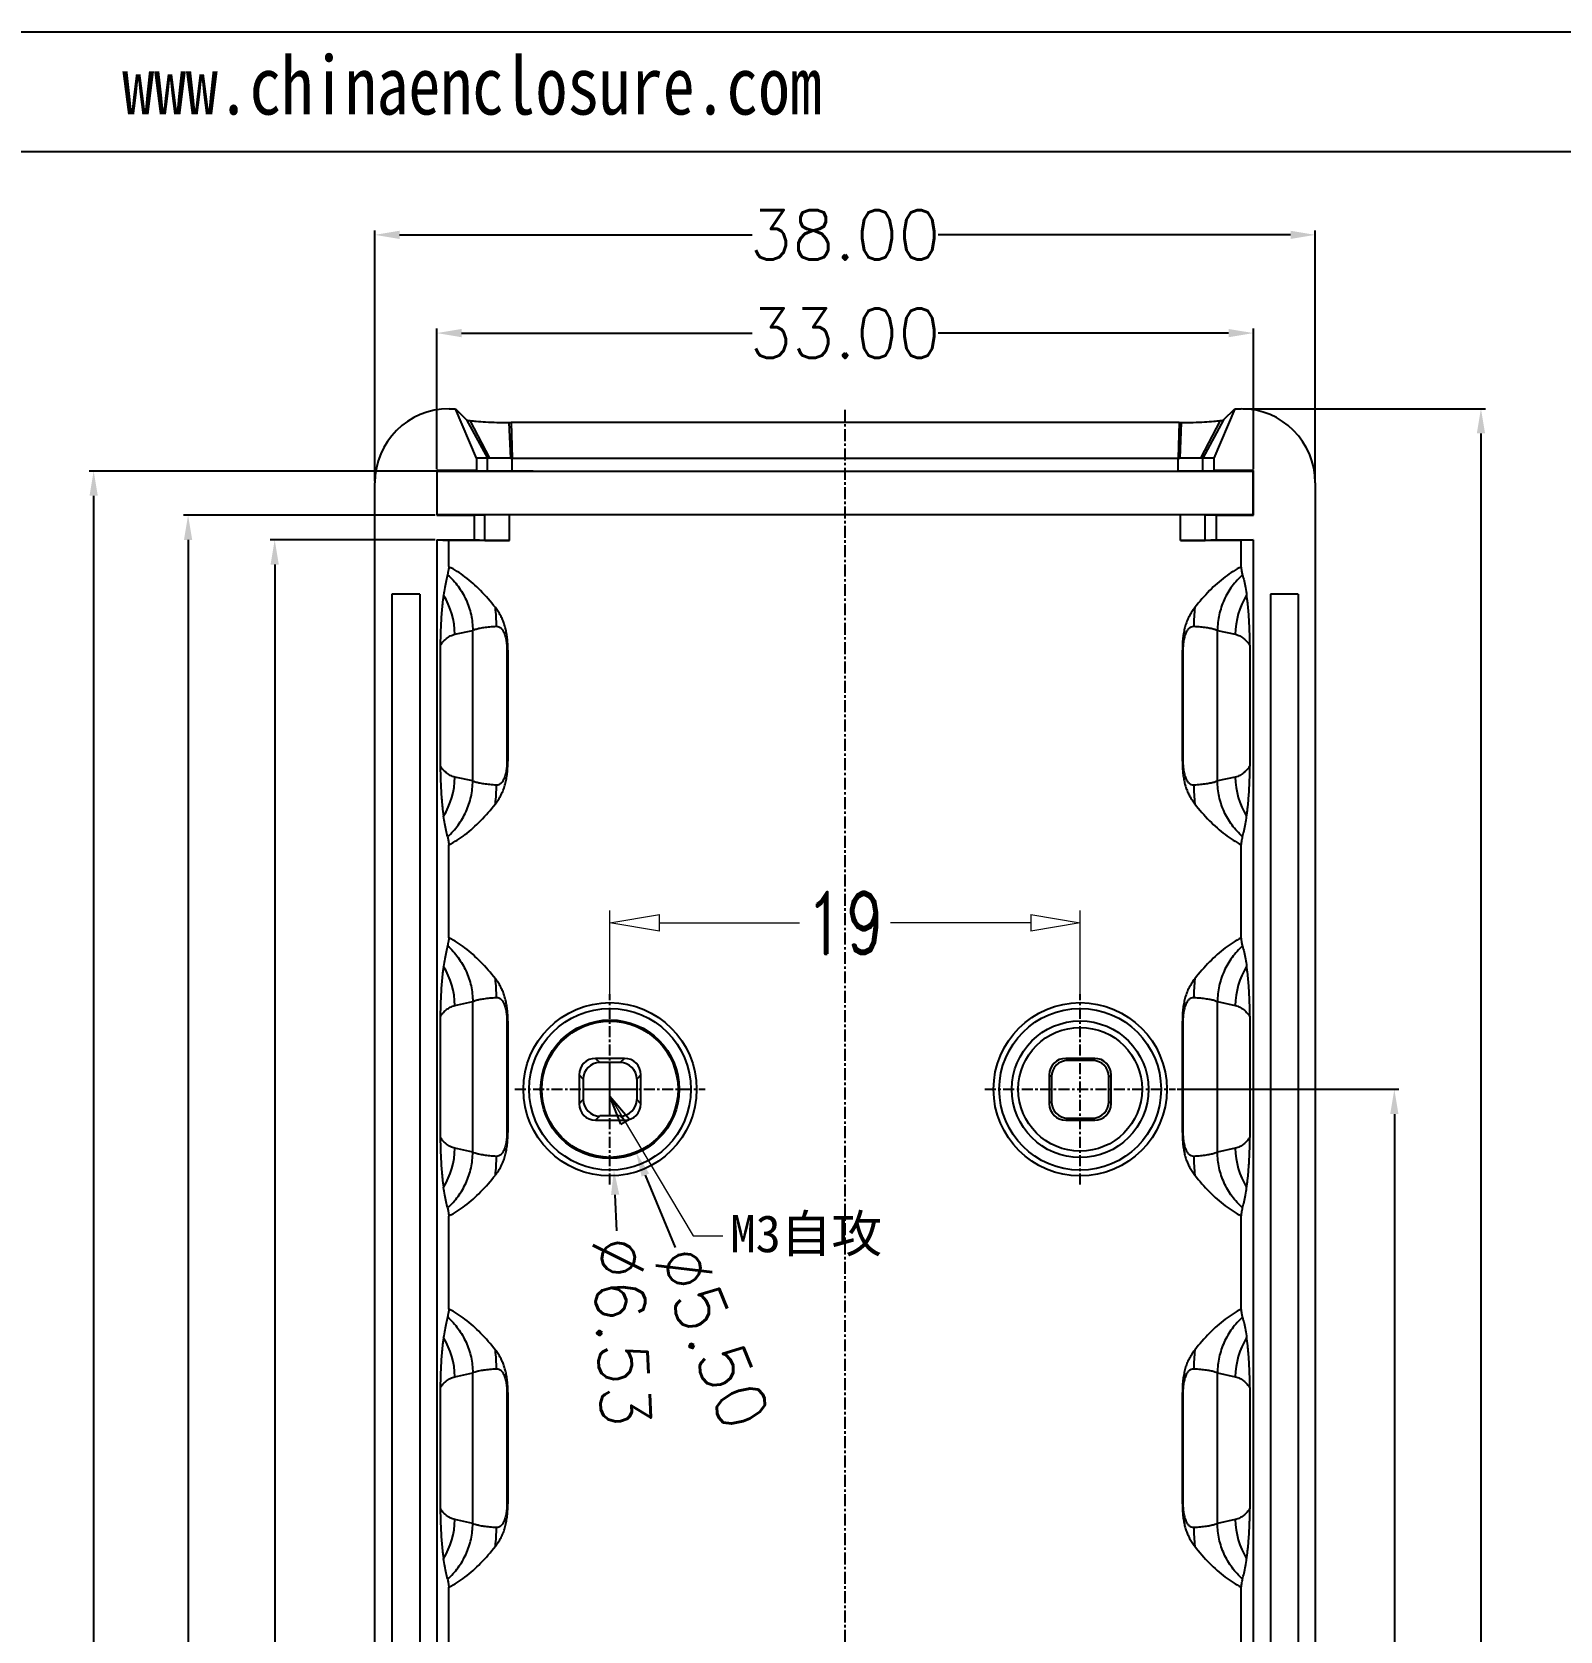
# Model space of a CAD drawing. Header units: inches. Extents: x 3700 to 4563, y 1353 to 2328.
# Drawn here: x 3882.4 to 3944.1, y 1491.4 to 1556 of the extents above; entities that cross this region are included whole.
import ezdxf

# ---------------------------------------------------------------- set-up
doc = ezdxf.new("R2010")
doc.units = ezdxf.units.IN
doc.header["$LTSCALE"] = 0.5
doc.linetypes.add('CENTER', pattern=[10.16, 6.35, -1.27, 1.27, -1.27])
doc.layers.add('06___PRT_ALL_SURFS', color=7, linetype='Continuous')
doc.layers.add('文字', color=81, linetype='Continuous')
doc.layers.add('dim', color=82, linetype='Continuous', lineweight=9)
doc.styles.add('ROMAND', font='romand.shx', dxfattribs={"width": 0.75, "bigfont": 'gbcbig.shx'})
doc.styles.get("Standard").update_dxf_attribs({"font": 'txt', "bigfont": 'gbcbig.shx'})
doc.styles.add('宋体', font='', dxfattribs={"width": 0.8, "height": 3.5})
doc.styles.add('楷体', font='')
doc.styles.get('宋体').set_extended_font_data('SimSun')
doc.styles.get('楷体').set_extended_font_data('KaiTi_GB2312')
doc.dimstyles.new('2.5', dxfattribs={"dimtxt": 2, "dimasz": 1, "dimexe": 0.18, "dimexo": 0.0625, "dimgap": 0.09, "dimtad": 0, "dimzin": 0, "dimdsep": 46, "dimtxsty": 'Standard', "dimcen": 1, "dimclrd": 3, "dimclre": 3, "dimadec": 0, "dimazin": 2, "dimtfac": 1, "dimtofl": 0, "dimtmove": 0, "dimatfit": 3, "dimfxl": 1, "dimtolj": 1, "dimtzin": 0, "dimarcsym": 0})
doc.dimstyles.new('YanXiu', dxfattribs={"dimtxt": 2.5, "dimasz": 2.2, "dimexe": 1, "dimexo": 0, "dimgap": 0.66, "dimtad": 0, "dimzin": 9, "dimdsep": 46, "dimtxsty": 'ROMAND', "dimblk": 'CLOSEDBLANK', "dimcen": 0, "dimclrd": 3, "dimclre": 3, "dimclrt": 7, "dimazin": 2, "dimtfac": 1, "dimtofl": 0, "dimtmove": 0, "dimatfit": 3, "dimldrblk": 'CLOSEDBLANK', "dimfxl": 1, "dimlwd": 5, "dimlwe": 5, "dimarcsym": 0})

# ---------------------------------------------------------------- blocks, each defined once
blk = doc.blocks.new('*D122')
at = {"color": 3, "lineweight": -2}
for p, q in [((3898.669, 1536.44), (3888.503, 1536.44)), ((3888.683, 1535.44), (3888.683, 1488.163)), ((3888.683, 1432.04), (3888.683, 1479.316)), ((3898.669, 1431.04), (3888.503, 1431.04))]:
    blk.add_line(p, q, dxfattribs=at)
at = {"color": 3}
for points in [[(3888.516, 1535.44), (3888.85, 1535.44), (3888.683, 1536.44)], [(3888.516, 1432.04), (3888.85, 1432.04), (3888.683, 1431.04)]]:
    blk.add_solid(points, dxfattribs=at)
at = {"layer": 'Defpoints', "color": 0}
for p in [(3898.731, 1536.44), (3888.683, 1431.04), (3898.731, 1431.04)]:
    blk.add_point(p, dxfattribs=at)
at = {"color": 0, "insert": (3888.683, 1483.74), "char_height": 2, "attachment_point": 5, "rotation": 90}
blk.add_mtext('\\A1;105.40', dxfattribs=at)
blk = doc.blocks.new('*D119')
at = {"color": 3, "lineweight": -2}
for p, q in [((3898.672, 1535.44), (3892.003, 1535.44)), ((3892.183, 1534.44), (3892.183, 1488.163)), ((3892.183, 1433.04), (3892.183, 1479.316)), ((3898.672, 1432.04), (3892.003, 1432.04))]:
    blk.add_line(p, q, dxfattribs=at)
at = {"color": 3}
for points in [[(3892.016, 1534.44), (3892.35, 1534.44), (3892.183, 1535.44)], [(3892.016, 1433.04), (3892.35, 1433.04), (3892.183, 1432.04)]]:
    blk.add_solid(points, dxfattribs=at)
at = {"layer": 'Defpoints', "color": 0}
for p in [(3898.735, 1535.44), (3892.183, 1432.04), (3898.735, 1432.04)]:
    blk.add_point(p, dxfattribs=at)
at = {"color": 0, "insert": (3892.183, 1483.74), "char_height": 2, "attachment_point": 5, "rotation": 90}
blk.add_mtext('\\A1;103.40', dxfattribs=at)
blk = doc.blocks.new('*D123')
at = {"color": 3, "lineweight": -2}
for p, q in [((3896.231, 1537.806), (3896.231, 1547.944)), ((3897.231, 1547.764), (3911.475, 1547.764)), ((3933.231, 1547.764), (3918.988, 1547.764)), ((3934.231, 1537.806), (3934.231, 1547.944))]:
    blk.add_line(p, q, dxfattribs=at)
at = {"color": 3}
for points in [[(3897.231, 1547.931), (3897.231, 1547.598), (3896.231, 1547.764)], [(3933.231, 1547.931), (3933.231, 1547.598), (3934.231, 1547.764)]]:
    blk.add_solid(points, dxfattribs=at)
at = {"layer": 'Defpoints', "color": 0}
for p in [(3934.231, 1547.764), (3896.231, 1537.744), (3934.231, 1537.744)]:
    blk.add_point(p, dxfattribs=at)
at = {"color": 0, "insert": (3915.231, 1547.764), "char_height": 2, "attachment_point": 5}
blk.add_mtext('\\A1;38.00', dxfattribs=at)
blk = doc.blocks.new('_ClosedBlank')
at = {"color": 0, "linetype": 'ByBlock', "lineweight": -2}
for p, q in [((-1, 0.167), (0, 0)), ((-1, 0.167), (-1, -0.167)), ((0, 0), (-1, -0.167))]:
    blk.add_line(p, q, dxfattribs=at)
blk = doc.blocks.new('*D124')
at = {"layer": 'Defpoints', "color": 0}
for p in [(3924.731, 1519.963), (3905.731, 1517.09), (3924.731, 1517.09)]:
    blk.add_point(p, dxfattribs=at)
at = {"layer": 'dim', "color": 3, "lineweight": 5}
for p, q in [((3905.731, 1517.09), (3905.731, 1520.463)), ((3924.731, 1517.09), (3924.731, 1520.463)), ((3907.731, 1519.963), (3913.392, 1519.963)), ((3922.731, 1519.963), (3917.07, 1519.963))]:
    blk.add_line(p, q, dxfattribs=at)
at = {"layer": 'dim', "color": 3, "lineweight": 5, "xscale": 2, "yscale": 2, "zscale": 2, "rotation": 180}
blk.add_blockref('_ClosedBlank', (3905.731, 1519.963), dxfattribs=at)
at = {"layer": 'dim', "color": 3, "lineweight": 5, "xscale": 2, "yscale": 2, "zscale": 2}
blk.add_blockref('_ClosedBlank', (3924.731, 1519.963), dxfattribs=at)
at = {"layer": 'dim', "color": 7, "insert": (3915.231, 1519.963), "char_height": 2.5, "attachment_point": 5, "style": 'ROMAND'}
blk.add_mtext('19', dxfattribs=at)
blk = doc.blocks.new('*D125')
at = {"color": 3, "lineweight": -2}
for p, q in [((3931.298, 1540.74), (3941.106, 1540.74)), ((3940.926, 1539.74), (3940.926, 1487.83)), ((3940.926, 1427.74), (3940.926, 1479.65)), ((3931.298, 1426.74), (3941.106, 1426.74))]:
    blk.add_line(p, q, dxfattribs=at)
at = {"color": 3}
for points in [[(3940.759, 1539.74), (3941.092, 1539.74), (3940.926, 1540.74)], [(3940.759, 1427.74), (3941.092, 1427.74), (3940.926, 1426.74)]]:
    blk.add_solid(points, dxfattribs=at)
at = {"layer": 'Defpoints', "color": 0}
for p in [(3931.235, 1540.74), (3931.235, 1426.74), (3940.926, 1426.74)]:
    blk.add_point(p, dxfattribs=at)
at = {"color": 0, "insert": (3940.926, 1483.74), "char_height": 2, "attachment_point": 5, "rotation": 90}
blk.add_mtext('\\A1;114.00', dxfattribs=at)
blk = doc.blocks.new('*D126')
at = {"color": 3, "lineweight": -2}
for p, q in [((3928.644, 1513.24), (3937.606, 1513.24)), ((3937.426, 1512.24), (3937.426, 1487.496)), ((3937.426, 1455.24), (3937.426, 1479.983)), ((3928.644, 1454.24), (3937.606, 1454.24))]:
    blk.add_line(p, q, dxfattribs=at)
at = {"color": 3}
for points in [[(3937.259, 1512.24), (3937.592, 1512.24), (3937.426, 1513.24)], [(3937.259, 1455.24), (3937.592, 1455.24), (3937.426, 1454.24)]]:
    blk.add_solid(points, dxfattribs=at)
at = {"layer": 'Defpoints', "color": 0}
for p in [(3928.581, 1513.24), (3937.426, 1513.24), (3928.581, 1454.24)]:
    blk.add_point(p, dxfattribs=at)
at = {"color": 0, "insert": (3937.426, 1483.74), "char_height": 2, "attachment_point": 5, "rotation": 90}
blk.add_mtext('\\A1;59.00', dxfattribs=at)
blk = doc.blocks.new('*D127')
at = {"color": 3, "lineweight": -2}
for p, q in [((3902.629, 1538.221), (3884.687, 1538.221)), ((3884.867, 1537.221), (3884.867, 1488.328)), ((3884.867, 1430.256), (3884.867, 1479.148)), ((3901.211, 1429.256), (3884.687, 1429.256))]:
    blk.add_line(p, q, dxfattribs=at)
at = {"color": 3}
for points in [[(3884.7, 1537.221), (3885.034, 1537.221), (3884.867, 1538.221)], [(3884.7, 1430.256), (3885.034, 1430.256), (3884.867, 1429.256)]]:
    blk.add_solid(points, dxfattribs=at)
at = {"layer": 'Defpoints', "color": 0}
for p in [(3902.692, 1538.221), (3884.867, 1429.256), (3901.274, 1429.256)]:
    blk.add_point(p, dxfattribs=at)
at = {"color": 0, "insert": (3884.867, 1483.738), "char_height": 2, "attachment_point": 5, "rotation": 90}
blk.add_mtext('\\A1;108.97', dxfattribs=at)
blk = doc.blocks.new('*D128')
at = {"color": 3, "lineweight": -2}
for p, q in [((3905.731, 1512.24), (3905.731, 1514.24)), ((3904.731, 1513.24), (3906.731, 1513.24)), ((3908.373, 1506.841), (3907.162, 1509.773))]:
    blk.add_line(p, q, dxfattribs=at)
at = {"color": 3}
blk.add_solid([(3907.317, 1509.837), (3907.008, 1509.71), (3906.781, 1510.698)], dxfattribs=at)
at = {"layer": 'Defpoints', "color": 0}
for p in [(3904.682, 1515.781), (3906.781, 1510.698)]:
    blk.add_point(p, dxfattribs=at)
at = {"color": 0, "insert": (3909.871, 1503.215), "char_height": 2, "attachment_point": 5, "rotation": 292.43608}
blk.add_mtext('\\A1;∅5.50', dxfattribs=at)
blk = doc.blocks.new('*D129')
at = {"color": 3, "lineweight": -2}
for p, q in [((3905.731, 1512.24), (3905.731, 1514.24)), ((3904.731, 1513.24), (3906.731, 1513.24)), ((3906.011, 1507.521), (3905.94, 1508.978))]:
    blk.add_line(p, q, dxfattribs=at)
at = {"color": 3}
blk.add_solid([(3906.106, 1508.986), (3905.774, 1508.97), (3905.891, 1509.977)], dxfattribs=at)
at = {"layer": 'Defpoints', "color": 0}
for p in [(3905.572, 1516.502), (3905.891, 1509.977)]:
    blk.add_point(p, dxfattribs=at)
at = {"color": 0, "insert": (3906.211, 1503.436), "char_height": 2, "attachment_point": 5, "rotation": 272.80357}
blk.add_mtext('\\A1;∅6.53', dxfattribs=at)
blk = doc.blocks.new('*D130')
at = {"color": 3, "lineweight": -2}
for p, q in [((3898.731, 1538.302), (3898.731, 1543.975)), ((3899.731, 1543.795), (3911.475, 1543.795)), ((3930.731, 1543.795), (3918.988, 1543.795)), ((3931.731, 1538.302), (3931.731, 1543.975))]:
    blk.add_line(p, q, dxfattribs=at)
at = {"color": 3}
for points in [[(3899.731, 1543.961), (3899.731, 1543.628), (3898.731, 1543.795)], [(3930.731, 1543.961), (3930.731, 1543.628), (3931.731, 1543.795)]]:
    blk.add_solid(points, dxfattribs=at)
at = {"layer": 'Defpoints', "color": 0}
for p in [(3898.731, 1543.795), (3898.731, 1538.24), (3931.731, 1538.24)]:
    blk.add_point(p, dxfattribs=at)
at = {"color": 0, "insert": (3915.231, 1543.795), "char_height": 2, "attachment_point": 5}
blk.add_mtext('\\A1;33.00', dxfattribs=at)

msp = doc.modelspace()

# ---------------------------------------------------------------- linework, layer by layer
for p, q in [((3760.797, 1555.962), (4047.601, 1555.962)), ((3768.219, 1551.133), (4042.772, 1551.133)), ((3896.231, 1429.735), (3896.231, 1537.744))]:
    msp.add_line(p, q)
at = {"color": 7, "linetype": 'Continuous'}
for p, q in [((3899.227, 1540.74), (3899.486, 1540.74)), ((3900.337, 1538.74), (3899.486, 1540.74)), ((3899.486, 1540.74), (3899.936, 1540.289)), ((3930.977, 1540.74), (3930.126, 1538.74)), ((3930.526, 1540.289), (3930.977, 1540.74)), ((3930.977, 1540.74), (3931.235, 1540.74)), ((3899.936, 1540.289), (3900.775, 1538.74)), ((3900.07, 1540.258), (3900.864, 1538.74)), ((3901.647, 1540.18), (3901.711, 1538.74)), ((3901.734, 1540.18), (3901.773, 1538.74)), ((3928.729, 1540.18), (3901.734, 1540.18)), ((3928.729, 1540.18), (3928.689, 1538.74)), ((3928.816, 1540.18), (3928.752, 1538.74)), ((3930.393, 1540.258), (3929.598, 1538.74)), ((3930.526, 1540.289), (3929.688, 1538.74)), ((3900.337, 1538.74), (3900.337, 1538.24)), ((3900.775, 1538.74), (3900.337, 1538.74)), ((3900.775, 1538.225), (3900.775, 1538.74)), ((3901.711, 1538.74), (3928.752, 1538.74)), ((3901.773, 1538.223), (3901.773, 1538.74)), ((3928.689, 1538.223), (3928.689, 1538.74)), ((3929.688, 1538.225), (3929.688, 1538.74)), ((3930.126, 1538.74), (3929.688, 1538.74)), ((3930.126, 1538.74), (3930.126, 1538.24)), ((3898.731, 1538.24), (3898.731, 1536.44)), ((3898.731, 1538.24), (3898.75, 1538.221)), ((3900.337, 1538.24), (3898.731, 1538.24)), ((3898.75, 1536.458), (3898.75, 1538.221)), ((3898.75, 1538.221), (3931.713, 1538.221)), ((3900.337, 1538.24), (3900.775, 1538.225)), ((3929.688, 1538.225), (3930.126, 1538.24)), ((3931.731, 1538.24), (3930.126, 1538.24)), ((3931.731, 1538.24), (3931.713, 1538.221)), ((3931.713, 1538.221), (3931.713, 1536.458)), ((3931.731, 1536.44), (3931.731, 1538.24)), ((3934.231, 1537.744), (3934.231, 1429.735)), ((3898.731, 1536.44), (3898.75, 1536.458)), ((3931.713, 1536.458), (3898.75, 1536.458)), ((3900.237, 1536.44), (3900.675, 1536.454)), ((3900.675, 1535.418), (3900.675, 1536.454)), ((3901.673, 1535.415), (3901.673, 1536.456)), ((3928.789, 1535.415), (3928.789, 1536.456)), ((3929.788, 1535.418), (3929.788, 1536.454)), ((3929.788, 1536.454), (3930.226, 1536.44)), ((3931.731, 1536.44), (3931.713, 1536.458)), ((3898.731, 1536.44), (3900.237, 1536.44)), ((3900.237, 1536.44), (3900.237, 1535.44)), ((3930.226, 1536.44), (3930.226, 1535.44)), ((3930.226, 1536.44), (3931.731, 1536.44)), ((3898.735, 1535.44), (3898.735, 1432.04)), ((3898.735, 1535.44), (3900.237, 1535.44)), ((3898.735, 1535.44), (3899.222, 1535.415)), ((3899.222, 1534.361), (3899.222, 1535.415)), ((3901.673, 1535.415), (3899.222, 1535.415)), ((3900.675, 1535.418), (3900.237, 1535.44)), ((3931.24, 1535.415), (3928.789, 1535.415)), ((3930.226, 1535.44), (3929.788, 1535.418)), ((3930.226, 1535.44), (3931.728, 1535.44)), ((3931.728, 1535.44), (3931.24, 1535.415)), ((3931.24, 1534.361), (3931.24, 1535.415)), ((3931.728, 1535.44), (3931.728, 1432.04)), ((3896.921, 1533.25), (3896.921, 1434.229)), ((3898.042, 1533.25), (3896.921, 1533.25)), ((3898.042, 1533.25), (3898.042, 1434.229)), ((3932.421, 1533.25), (3932.421, 1434.229)), ((3933.542, 1533.25), (3932.421, 1533.25)), ((3933.542, 1533.25), (3933.542, 1434.229)), ((3899.464, 1531.623), (3900.188, 1531.782)), ((3900.188, 1525.698), (3900.188, 1531.782)), ((3930.275, 1525.698), (3930.275, 1531.782)), ((3930.275, 1531.782), (3930.998, 1531.623)), ((3898.873, 1531.171), (3898.873, 1526.308)), ((3901.569, 1530.987), (3901.569, 1526.492)), ((3901.604, 1530.987), (3901.569, 1530.987)), ((3901.604, 1530.987), (3901.604, 1526.492)), ((3928.859, 1526.492), (3928.859, 1530.987)), ((3928.859, 1530.987), (3928.894, 1530.987)), ((3928.894, 1526.492), (3928.894, 1530.987)), ((3931.589, 1531.171), (3931.589, 1526.308)), ((3901.604, 1526.492), (3901.569, 1526.492)), ((3928.859, 1526.492), (3928.894, 1526.492)), ((3900.188, 1525.698), (3899.464, 1525.856)), ((3930.998, 1525.856), (3930.275, 1525.698)), ((3899.222, 1519.361), (3899.222, 1523.118)), ((3931.24, 1519.361), (3931.24, 1523.118)), ((3898.873, 1516.171), (3898.873, 1511.308)), ((3901.604, 1515.987), (3901.569, 1515.987)), ((3901.604, 1515.987), (3901.604, 1511.492)), ((3928.859, 1511.492), (3928.859, 1515.987)), ((3928.859, 1515.987), (3928.894, 1515.987)), ((3931.589, 1516.171), (3931.589, 1511.308)), ((3905.146, 1514.49), (3905.317, 1514.318)), ((3906.317, 1514.49), (3905.146, 1514.49)), ((3906.317, 1514.49), (3906.146, 1514.318)), ((3924.146, 1514.49), (3924.233, 1514.402)), ((3925.317, 1514.49), (3924.146, 1514.49)), ((3925.317, 1514.49), (3925.23, 1514.402)), ((3906.146, 1514.318), (3905.317, 1514.318)), ((3925.23, 1514.402), (3924.233, 1514.402)), ((3904.481, 1513.825), (3904.481, 1512.654)), ((3904.481, 1513.825), (3904.652, 1513.654)), ((3904.652, 1513.654), (3904.652, 1512.825)), ((3906.981, 1513.825), (3906.81, 1513.654)), ((3906.81, 1513.654), (3906.81, 1512.825)), ((3906.981, 1512.654), (3906.981, 1513.825)), ((3923.481, 1513.825), (3923.481, 1512.654)), ((3923.481, 1513.825), (3923.569, 1513.738)), ((3923.569, 1513.738), (3923.569, 1512.741)), ((3925.981, 1513.825), (3925.894, 1513.738)), ((3925.894, 1512.741), (3925.894, 1513.738)), ((3925.981, 1512.654), (3925.981, 1513.825)), ((3904.481, 1512.654), (3904.652, 1512.825)), ((3906.981, 1512.654), (3906.81, 1512.825)), ((3923.481, 1512.654), (3923.569, 1512.741)), ((3925.981, 1512.654), (3925.894, 1512.741)), ((3905.146, 1511.99), (3905.317, 1512.161)), ((3905.146, 1511.99), (3906.317, 1511.99)), ((3906.146, 1512.161), (3905.317, 1512.161)), ((3906.317, 1511.99), (3906.146, 1512.161)), ((3924.146, 1511.99), (3924.233, 1512.077)), ((3924.146, 1511.99), (3925.317, 1511.99)), ((3924.233, 1512.077), (3925.23, 1512.077)), ((3925.317, 1511.99), (3925.23, 1512.077)), ((3901.604, 1511.492), (3901.569, 1511.492)), ((3928.859, 1511.492), (3928.894, 1511.492)), ((3899.222, 1504.361), (3899.222, 1508.118)), ((3931.24, 1504.361), (3931.24, 1508.118)), ((3898.873, 1501.171), (3898.873, 1496.308)), ((3901.604, 1500.987), (3901.569, 1500.987)), ((3901.604, 1500.987), (3901.604, 1496.492)), ((3928.859, 1496.492), (3928.859, 1500.987)), ((3928.859, 1500.987), (3928.894, 1500.987)), ((3931.589, 1501.171), (3931.589, 1496.308)), ((3901.604, 1496.492), (3901.569, 1496.492)), ((3928.859, 1496.492), (3928.894, 1496.492)), ((3899.222, 1489.361), (3899.222, 1493.118)), ((3931.24, 1489.361), (3931.24, 1493.118))]:
    msp.add_line(p, q, dxfattribs=at)
at = {"color": 1, "linetype": 'CENTER', "ltscale": 0.152}
msp.add_line((3915.231, 1426.74), (3915.231, 1540.74), dxfattribs=at)
at = {"color": 1, "linetype": 'CENTER', "ltscale": 0.14}
for p, q in [((3905.731, 1509.39), (3905.731, 1517.09)), ((3924.731, 1509.39), (3924.731, 1517.09)), ((3901.881, 1513.24), (3909.581, 1513.24)), ((3920.881, 1513.24), (3928.581, 1513.24))]:
    msp.add_line(p, q, dxfattribs=at)
at = {"color": 7, "linetype": 'Continuous'}
for centre, radius in [((3905.731, 1513.24), 3.5), ((3905.731, 1513.24), 3.267), ((3924.731, 1513.24), 3.5), ((3924.731, 1513.24), 3.267), ((3905.731, 1513.24), 2.801), ((3905.731, 1513.24), 2.75), ((3924.731, 1513.24), 2.762), ((3924.731, 1513.24), 2.5)]:
    msp.add_circle(centre, radius, dxfattribs=at)
for centre, radius, start, end in [((3901.734, 1550.966), 10.786, 269.53709, 269.99795), ((3928.729, 1550.961), 10.781, 270.00194, 270.46302), ((3896.38, 1531.586), 3.084, 0.6813, 31.70438), ((3892.386, 1531.808), 8.761, 0.92142, 5.86678), ((3938.077, 1531.808), 8.761, 174.13273, 179.07803), ((3934.082, 1531.586), 3.084, 148.29562, 179.3187), ((3896.38, 1525.893), 3.084, 328.29561, 359.3187), ((3892.386, 1525.671), 8.761, 354.13243, 359.07803), ((3938.077, 1525.671), 8.761, 180.92148, 185.86683), ((3934.082, 1525.893), 3.084, 180.6813, 211.70439), ((3896.38, 1516.586), 3.084, 0.6813, 31.70438), ((3934.082, 1516.586), 3.084, 148.29562, 179.3187), ((3892.386, 1516.808), 8.761, 0.92142, 5.86678), ((3938.077, 1516.808), 8.761, 174.13273, 179.07803), ((3896.38, 1510.893), 3.084, 328.29561, 359.3187), ((3934.082, 1510.893), 3.084, 180.6813, 211.70439), ((3892.386, 1510.671), 8.761, 354.13243, 359.07803), ((3938.077, 1510.671), 8.761, 180.92148, 185.86683), ((3896.38, 1501.586), 3.084, 0.6813, 31.70438), ((3934.082, 1501.586), 3.084, 148.29562, 179.3187), ((3892.386, 1501.808), 8.761, 0.92142, 5.86678), ((3938.077, 1501.808), 8.761, 174.13273, 179.07803), ((3896.38, 1495.893), 3.084, 328.29561, 359.3187), ((3934.082, 1495.893), 3.084, 180.6813, 211.70439), ((3892.386, 1495.671), 8.761, 354.13243, 359.07803), ((3938.077, 1495.671), 8.761, 180.92148, 185.86683)]:
    msp.add_arc(centre, radius, start, end, dxfattribs=at)
for centre, major_axis, ratio, start_param, end_param in [((3899.235, 1537.735), (-2.127, 2.127), 0.997265, -0.784029, 0.784029), ((3931.227, 1537.735), (-2.127, -2.127), 0.997265, 2.357564, 3.925621), ((3901.773, 1538.225), (1, 0), 0.001745, -3.089233, -1.570796), ((3928.689, 1538.225), (1, 0), 0.001745, -1.570796, -0.05236), ((3901.673, 1536.454), (1, 0), 0.001745, 1.570796, 3.089233), ((3928.789, 1536.454), (1, 0), 0.001745, 0.05236, 1.570796), ((3901.673, 1535.418), (1, 0), 0.002618, -3.089233, -1.570796), ((3928.789, 1535.418), (1, 0), 0.002618, -1.570796, -0.05236), ((3905.146, 1513.825), (-0.47, 0.47), 0.999695, -0.785246, 0.785246), ((3906.317, 1513.825), (0.47, 0.47), 0.999695, -0.785246, 0.785246), ((3924.146, 1513.825), (-0.47, 0.47), 0.999695, -0.785246, 0.785246), ((3925.317, 1513.825), (0.47, 0.47), 0.999695, -0.785246, 0.785246), ((3905.317, 1513.654), (-0.47, 0.47), 0.999695, -0.785246, 0.785246), ((3906.146, 1513.654), (0.47, 0.47), 0.999695, -0.785246, 0.785246), ((3924.233, 1513.738), (-0.47, 0.47), 0.999695, -0.785246, 0.785246), ((3925.229, 1513.738), (0.47, 0.47), 0.999695, -0.785246, 0.785246), ((3905.146, 1512.654), (0.47, 0.47), 0.999695, -3.926839, -2.356347), ((3905.317, 1512.825), (-0.47, -0.47), 0.999695, -0.785246, 0.785246), ((3906.146, 1512.825), (0.47, -0.47), 0.999695, -0.785246, 0.785246), ((3906.317, 1512.654), (-0.47, 0.47), 0.999695, -3.926839, -2.356347), ((3924.146, 1512.654), (0.47, 0.47), 0.999695, -3.926839, -2.356347), ((3924.233, 1512.741), (-0.47, -0.47), 0.999695, -0.785246, 0.785246), ((3925.229, 1512.741), (0.47, -0.47), 0.999695, -0.785246, 0.785246), ((3925.317, 1512.654), (-0.47, 0.47), 0.999695, -3.926839, -2.356347)]:
    msp.add_ellipse(centre, major_axis=major_axis, ratio=ratio, start_param=start_param, end_param=end_param, dxfattribs=at)
for points, start_tangent, end_tangent in [([(3899.936, 1540.289), (3899.95, 1540.282), (3899.977, 1540.274), (3900.017, 1540.266), (3900.07, 1540.258)], (0.707107, -0.707107), (0.992047, -0.12587)), ([(3900.07, 1540.258), (3900.326, 1540.233), (3900.704, 1540.208), (3901.163, 1540.189), (3901.647, 1540.18)], (0.992047, -0.125869), (0.999967, -0.008109)), ([(3928.816, 1540.18), (3929.3, 1540.189), (3929.759, 1540.208), (3930.136, 1540.233), (3930.393, 1540.258)], (0.999967, 0.008109), (0.992047, 0.125869)), ([(3930.393, 1540.258), (3930.446, 1540.266), (3930.486, 1540.274), (3930.513, 1540.282), (3930.526, 1540.289)], (0.992047, 0.12587), (0.707107, 0.707106)), ([(3900.864, 1538.74), (3900.802, 1538.739), (3900.775, 1538.74)], (-1, -0.000038), (-1, 0)), ([(3901.711, 1538.74), (3901.446, 1538.739), (3901.204, 1538.74), (3901.007, 1538.739), (3900.864, 1538.74)], (-1, -0.000003), (-1, -0.000038)), ([(3929.598, 1538.74), (3929.456, 1538.739), (3929.258, 1538.74), (3929.017, 1538.739), (3928.752, 1538.74)], (-1, 0.000057), (-1, 0.000006)), ([(3929.688, 1538.74), (3929.66, 1538.739), (3929.598, 1538.74)], (-1, 0), (-1, 0.000057)), ([(3899.168, 1534.033), (3899.111, 1533.786), (3899.056, 1533.513), (3899.004, 1533.207)], (-0.242662, -0.970111), (-0.151689, -0.988428)), ([(3899.222, 1534.361), (3899.203, 1534.228), (3899.185, 1534.116), (3899.168, 1534.033)], (-0.13778, -0.990463), (-0.242648, -0.970114)), ([(3899.168, 1534.033), (3899.593, 1533.565), (3899.914, 1533.017), (3900.115, 1532.414), (3900.188, 1531.782)], (0.74632, -0.665588), (0.011837, -0.99993)), ([(3901.1, 1532.704), (3900.504, 1533.388), (3899.87, 1533.949), (3899.222, 1534.361)], (-0.618217, 0.786008), (-0.886085, 0.463523)), ([(3931.24, 1534.361), (3930.593, 1533.949), (3929.959, 1533.388), (3929.362, 1532.704)], (-0.886089, -0.463514), (-0.618246, -0.785985)), ([(3931.294, 1534.033), (3930.869, 1533.565), (3930.549, 1533.017), (3930.348, 1532.414), (3930.275, 1531.782)], (-0.74632, -0.665588), (-0.011837, -0.99993)), ([(3931.294, 1534.033), (3931.268, 1534.17), (3931.24, 1534.361)], (-0.242491, 0.970154), (-0.137783, 0.990462)), ([(3931.294, 1534.033), (3931.352, 1533.786), (3931.407, 1533.513), (3931.458, 1533.207)], (0.242662, -0.970111), (0.151689, -0.988428)), ([(3899.004, 1533.207), (3898.98, 1533.034), (3898.959, 1532.848), (3898.94, 1532.654), (3898.923, 1532.453), (3898.909, 1532.246), (3898.897, 1532.035), (3898.887, 1531.82), (3898.88, 1531.601), (3898.875, 1531.382), (3898.873, 1531.171)], (-0.151691, -0.988428), (0, -1)), ([(3901.604, 1530.987), (3901.597, 1531.24), (3901.578, 1531.465), (3901.55, 1531.67), (3901.51, 1531.859), (3901.458, 1532.04), (3901.392, 1532.216), (3901.309, 1532.387), (3901.211, 1532.55), (3901.1, 1532.704)], (-0.000545, 1), (-0.618305, 0.785938)), ([(3929.362, 1532.704), (3929.239, 1532.531), (3929.133, 1532.347), (3929.046, 1532.155), (3928.978, 1531.957), (3928.928, 1531.748), (3928.891, 1531.523), (3928.868, 1531.272), (3928.859, 1530.987)], (-0.618308, -0.785936), (-0.000546, -1)), ([(3931.589, 1531.171), (3931.588, 1531.38), (3931.583, 1531.598), (3931.576, 1531.815), (3931.566, 1532.03), (3931.554, 1532.241), (3931.54, 1532.449), (3931.523, 1532.651), (3931.504, 1532.846), (3931.483, 1533.032), (3931.458, 1533.207)], (0, 1), (-0.151692, 0.988428)), ([(3900.188, 1531.782), (3900.286, 1531.826), (3900.438, 1531.866), (3900.637, 1531.901), (3900.876, 1531.929), (3901.145, 1531.949)], (0.833736, 0.552164), (0.998439, 0.055846)), ([(3901.145, 1531.949), (3901.245, 1531.931), (3901.338, 1531.864), (3901.418, 1531.751), (3901.483, 1531.598), (3901.53, 1531.413), (3901.559, 1531.206), (3901.569, 1530.987)], (0.998477, 0.055178), (0.000048, -1)), ([(3928.894, 1530.987), (3928.904, 1531.206), (3928.933, 1531.413), (3928.98, 1531.598), (3929.045, 1531.751), (3929.125, 1531.864), (3929.218, 1531.931), (3929.318, 1531.949)], (0.000047, 1), (0.99848, -0.05512)), ([(3929.318, 1531.949), (3929.587, 1531.929), (3929.826, 1531.901), (3930.025, 1531.866), (3930.177, 1531.826), (3930.275, 1531.782)], (0.998461, -0.05546), (0.834689, -0.550722)), ([(3898.873, 1531.171), (3898.914, 1531.231), (3898.959, 1531.291), (3899.009, 1531.349), (3899.066, 1531.405), (3899.129, 1531.459), (3899.2, 1531.51), (3899.279, 1531.556), (3899.367, 1531.594), (3899.464, 1531.623)], (0.531982, 0.846756), (0.976748, 0.214392)), ([(3930.998, 1531.623), (3931.096, 1531.594), (3931.184, 1531.556), (3931.263, 1531.51), (3931.334, 1531.459), (3931.397, 1531.405), (3931.453, 1531.349), (3931.504, 1531.291), (3931.549, 1531.231), (3931.589, 1531.171)], (0.976749, -0.214388), (0.531978, -0.846758)), ([(3898.873, 1526.308), (3898.875, 1526.099), (3898.88, 1525.882), (3898.887, 1525.664), (3898.897, 1525.449), (3898.909, 1525.238), (3898.923, 1525.03), (3898.94, 1524.829), (3898.959, 1524.633), (3898.98, 1524.447), (3899.004, 1524.272)], (0, -1), (0.151691, -0.988428)), ([(3899.464, 1525.856), (3899.367, 1525.885), (3899.279, 1525.924), (3899.2, 1525.969), (3899.129, 1526.02), (3899.066, 1526.074), (3899.009, 1526.13), (3898.959, 1526.188), (3898.914, 1526.248), (3898.873, 1526.308)], (-0.976748, 0.214392), (-0.531982, 0.846756)), ([(3901.1, 1524.775), (3901.223, 1524.948), (3901.33, 1525.132), (3901.417, 1525.325), (3901.484, 1525.522), (3901.535, 1525.731), (3901.572, 1525.956), (3901.595, 1526.207), (3901.604, 1526.492)], (0.618309, 0.785935), (0.000545, 1)), ([(3901.569, 1526.492), (3901.559, 1526.273), (3901.53, 1526.066), (3901.483, 1525.881), (3901.418, 1525.728), (3901.338, 1525.615), (3901.245, 1525.548), (3901.145, 1525.53)], (-0.000048, -1), (-0.998476, 0.055179)), ([(3928.859, 1526.492), (3928.866, 1526.239), (3928.884, 1526.014), (3928.913, 1525.809), (3928.952, 1525.62), (3929.004, 1525.44), (3929.071, 1525.263), (3929.154, 1525.092), (3929.252, 1524.929), (3929.362, 1524.775)], (0.000546, -1), (0.618304, -0.785939)), ([(3929.318, 1525.53), (3929.218, 1525.548), (3929.125, 1525.615), (3929.045, 1525.728), (3928.98, 1525.881), (3928.933, 1526.066), (3928.904, 1526.273), (3928.894, 1526.492)], (-0.99848, -0.055119), (-0.000047, 1)), ([(3931.589, 1526.308), (3931.549, 1526.248), (3931.504, 1526.189), (3931.453, 1526.131), (3931.397, 1526.074), (3931.334, 1526.02), (3931.263, 1525.969), (3931.184, 1525.924), (3931.096, 1525.885), (3930.998, 1525.856)], (-0.531978, -0.846758), (-0.976748, -0.214388)), ([(3931.458, 1524.272), (3931.482, 1524.445), (3931.504, 1524.631), (3931.523, 1524.825), (3931.539, 1525.026), (3931.553, 1525.233), (3931.566, 1525.444), (3931.575, 1525.659), (3931.583, 1525.878), (3931.588, 1526.097), (3931.589, 1526.308)], (0.151692, 0.988428), (0, 1)), ([(3899.168, 1523.446), (3899.593, 1523.914), (3899.914, 1524.462), (3900.115, 1525.065), (3900.188, 1525.698)], (0.74632, 0.665588), (0.011837, 0.99993)), ([(3901.145, 1525.53), (3900.876, 1525.55), (3900.637, 1525.578), (3900.438, 1525.613), (3900.286, 1525.653), (3900.188, 1525.698)], (-0.998439, 0.055846), (-0.833736, 0.552164)), ([(3930.275, 1525.698), (3930.177, 1525.653), (3930.025, 1525.613), (3929.826, 1525.578), (3929.587, 1525.55), (3929.318, 1525.53)], (-0.834687, -0.550724), (-0.998461, -0.05546)), ([(3931.294, 1523.446), (3930.869, 1523.914), (3930.549, 1524.462), (3930.348, 1525.065), (3930.275, 1525.698)], (-0.74632, 0.665588), (-0.011837, 0.99993)), ([(3899.168, 1523.446), (3899.111, 1523.693), (3899.056, 1523.966), (3899.004, 1524.272)], (-0.242662, 0.970111), (-0.151689, 0.988428)), ([(3899.222, 1523.118), (3899.87, 1523.53), (3900.504, 1524.091), (3901.1, 1524.775)], (0.886085, 0.463523), (0.618217, 0.786007)), ([(3929.362, 1524.775), (3929.958, 1524.092), (3930.593, 1523.53), (3931.24, 1523.118)], (0.618245, -0.785985), (0.886089, -0.463514)), ([(3931.294, 1523.446), (3931.352, 1523.693), (3931.407, 1523.966), (3931.458, 1524.272)], (0.242662, 0.970111), (0.151689, 0.988428)), ([(3899.168, 1523.446), (3899.194, 1523.31), (3899.222, 1523.118)], (0.242648, -0.970114), (0.13778, -0.990463)), ([(3931.24, 1523.118), (3931.259, 1523.251), (3931.277, 1523.363), (3931.294, 1523.446)], (0.137783, 0.990462), (0.242491, 0.970154)), ([(3899.168, 1519.033), (3899.111, 1518.786), (3899.056, 1518.513), (3899.004, 1518.207)], (-0.242662, -0.970111), (-0.151689, -0.988428)), ([(3899.222, 1519.361), (3899.203, 1519.228), (3899.185, 1519.116), (3899.168, 1519.033)], (-0.13778, -0.990463), (-0.242648, -0.970114)), ([(3899.168, 1519.033), (3899.593, 1518.565), (3899.914, 1518.017), (3900.115, 1517.414), (3900.188, 1516.782)], (0.74632, -0.665588), (0.011837, -0.99993)), ([(3901.1, 1517.704), (3900.504, 1518.388), (3899.87, 1518.949), (3899.222, 1519.361)], (-0.618217, 0.786008), (-0.886085, 0.463523)), ([(3931.24, 1519.361), (3930.593, 1518.949), (3929.959, 1518.388), (3929.362, 1517.704)], (-0.886089, -0.463514), (-0.618246, -0.785985)), ([(3931.294, 1519.033), (3930.869, 1518.565), (3930.549, 1518.017), (3930.348, 1517.414), (3930.275, 1516.782)], (-0.74632, -0.665588), (-0.011837, -0.99993)), ([(3931.294, 1519.033), (3931.268, 1519.17), (3931.24, 1519.361)], (-0.242491, 0.970154), (-0.137783, 0.990462)), ([(3931.294, 1519.033), (3931.352, 1518.786), (3931.407, 1518.513), (3931.458, 1518.207)], (0.242662, -0.970111), (0.151689, -0.988428)), ([(3899.004, 1518.207), (3898.98, 1518.034), (3898.959, 1517.848), (3898.94, 1517.654), (3898.923, 1517.453), (3898.909, 1517.246), (3898.897, 1517.035), (3898.887, 1516.82), (3898.88, 1516.601), (3898.875, 1516.382), (3898.873, 1516.171)], (-0.151691, -0.988428), (0, -1)), ([(3931.589, 1516.171), (3931.588, 1516.38), (3931.583, 1516.598), (3931.576, 1516.815), (3931.566, 1517.03), (3931.554, 1517.241), (3931.54, 1517.449), (3931.523, 1517.651), (3931.504, 1517.846), (3931.483, 1518.032), (3931.458, 1518.207)], (0, 1), (-0.151692, 0.988428)), ([(3901.604, 1515.987), (3901.597, 1516.24), (3901.578, 1516.465), (3901.55, 1516.67), (3901.51, 1516.859), (3901.458, 1517.04), (3901.392, 1517.216), (3901.309, 1517.387), (3901.211, 1517.55), (3901.1, 1517.704)], (-0.000545, 1), (-0.618305, 0.785938)), ([(3929.362, 1517.704), (3929.239, 1517.531), (3929.133, 1517.347), (3929.046, 1517.155), (3928.978, 1516.957), (3928.928, 1516.748), (3928.891, 1516.523), (3928.868, 1516.272), (3928.859, 1515.987)], (-0.618308, -0.785936), (-0.000546, -1)), ([(3898.873, 1516.171), (3898.914, 1516.231), (3898.959, 1516.291), (3899.009, 1516.349), (3899.066, 1516.405), (3899.129, 1516.459), (3899.2, 1516.51), (3899.279, 1516.556), (3899.367, 1516.594), (3899.464, 1516.623)], (0.531982, 0.846756), (0.976748, 0.214392)), ([(3930.998, 1516.623), (3931.096, 1516.594), (3931.184, 1516.556), (3931.263, 1516.51), (3931.334, 1516.459), (3931.397, 1516.405), (3931.453, 1516.349), (3931.504, 1516.291), (3931.549, 1516.231), (3931.589, 1516.171)], (0.976749, -0.214388), (0.531978, -0.846758)), ([(3898.873, 1511.308), (3898.875, 1511.099), (3898.88, 1510.882), (3898.887, 1510.664), (3898.897, 1510.449), (3898.909, 1510.238), (3898.923, 1510.03), (3898.94, 1509.829), (3898.959, 1509.633), (3898.98, 1509.447), (3899.004, 1509.272)], (0, -1), (0.151691, -0.988428)), ([(3899.464, 1510.856), (3899.367, 1510.885), (3899.279, 1510.924), (3899.2, 1510.969), (3899.129, 1511.02), (3899.066, 1511.074), (3899.009, 1511.13), (3898.959, 1511.188), (3898.914, 1511.248), (3898.873, 1511.308)], (-0.976748, 0.214392), (-0.531982, 0.846756)), ([(3901.1, 1509.775), (3901.223, 1509.948), (3901.33, 1510.132), (3901.417, 1510.325), (3901.484, 1510.522), (3901.535, 1510.731), (3901.572, 1510.956), (3901.595, 1511.207), (3901.604, 1511.492)], (0.618309, 0.785935), (0.000545, 1)), ([(3928.859, 1511.492), (3928.866, 1511.239), (3928.884, 1511.014), (3928.913, 1510.809), (3928.952, 1510.62), (3929.004, 1510.44), (3929.071, 1510.263), (3929.154, 1510.092), (3929.252, 1509.929), (3929.362, 1509.775)], (0.000546, -1), (0.618304, -0.785939)), ([(3931.589, 1511.308), (3931.549, 1511.248), (3931.504, 1511.189), (3931.453, 1511.131), (3931.397, 1511.074), (3931.334, 1511.02), (3931.263, 1510.969), (3931.184, 1510.924), (3931.096, 1510.885), (3930.998, 1510.856)], (-0.531978, -0.846758), (-0.976748, -0.214388)), ([(3931.458, 1509.272), (3931.482, 1509.445), (3931.504, 1509.631), (3931.523, 1509.825), (3931.539, 1510.026), (3931.553, 1510.233), (3931.566, 1510.444), (3931.575, 1510.659), (3931.583, 1510.878), (3931.588, 1511.097), (3931.589, 1511.308)], (0.151692, 0.988428), (0, 1)), ([(3899.168, 1508.446), (3899.593, 1508.914), (3899.914, 1509.462), (3900.115, 1510.065), (3900.188, 1510.698)], (0.74632, 0.665588), (0.011837, 0.99993)), ([(3931.294, 1508.446), (3930.869, 1508.914), (3930.549, 1509.462), (3930.348, 1510.065), (3930.275, 1510.698)], (-0.74632, 0.665588), (-0.011837, 0.99993)), ([(3899.222, 1508.118), (3899.87, 1508.53), (3900.504, 1509.091), (3901.1, 1509.775)], (0.886085, 0.463523), (0.618217, 0.786007)), ([(3929.362, 1509.775), (3929.958, 1509.092), (3930.593, 1508.53), (3931.24, 1508.118)], (0.618245, -0.785985), (0.886089, -0.463514)), ([(3899.168, 1508.446), (3899.111, 1508.693), (3899.056, 1508.966), (3899.004, 1509.272)], (-0.242662, 0.970111), (-0.151689, 0.988428)), ([(3931.294, 1508.446), (3931.352, 1508.693), (3931.407, 1508.966), (3931.458, 1509.272)], (0.242662, 0.970111), (0.151689, 0.988428)), ([(3899.168, 1508.446), (3899.194, 1508.31), (3899.222, 1508.118)], (0.242648, -0.970114), (0.13778, -0.990463)), ([(3931.24, 1508.118), (3931.259, 1508.251), (3931.277, 1508.363), (3931.294, 1508.446)], (0.137783, 0.990462), (0.242491, 0.970154)), ([(3899.222, 1504.361), (3899.203, 1504.228), (3899.185, 1504.116), (3899.168, 1504.033)], (-0.13778, -0.990463), (-0.242648, -0.970114)), ([(3901.1, 1502.704), (3900.504, 1503.388), (3899.87, 1503.949), (3899.222, 1504.361)], (-0.618217, 0.786008), (-0.886085, 0.463523)), ([(3931.24, 1504.361), (3930.593, 1503.949), (3929.959, 1503.388), (3929.362, 1502.704)], (-0.886089, -0.463514), (-0.618246, -0.785985)), ([(3931.294, 1504.033), (3931.268, 1504.17), (3931.24, 1504.361)], (-0.242491, 0.970154), (-0.137783, 0.990462)), ([(3899.168, 1504.033), (3899.111, 1503.786), (3899.056, 1503.513), (3899.004, 1503.207)], (-0.242662, -0.970111), (-0.151689, -0.988428)), ([(3899.168, 1504.033), (3899.593, 1503.565), (3899.914, 1503.017), (3900.115, 1502.414), (3900.188, 1501.782)], (0.74632, -0.665588), (0.011837, -0.99993)), ([(3931.294, 1504.033), (3930.869, 1503.565), (3930.549, 1503.017), (3930.348, 1502.414), (3930.275, 1501.782)], (-0.74632, -0.665588), (-0.011837, -0.99993)), ([(3931.294, 1504.033), (3931.352, 1503.786), (3931.407, 1503.513), (3931.458, 1503.207)], (0.242662, -0.970111), (0.151689, -0.988428)), ([(3899.004, 1503.207), (3898.98, 1503.034), (3898.959, 1502.848), (3898.94, 1502.654), (3898.923, 1502.453), (3898.909, 1502.246), (3898.897, 1502.035), (3898.887, 1501.82), (3898.88, 1501.601), (3898.875, 1501.382), (3898.873, 1501.171)], (-0.151691, -0.988428), (0, -1)), ([(3931.589, 1501.171), (3931.588, 1501.38), (3931.583, 1501.598), (3931.576, 1501.815), (3931.566, 1502.03), (3931.554, 1502.241), (3931.54, 1502.449), (3931.523, 1502.651), (3931.504, 1502.846), (3931.483, 1503.032), (3931.458, 1503.207)], (0, 1), (-0.151692, 0.988428)), ([(3901.604, 1500.987), (3901.597, 1501.24), (3901.578, 1501.465), (3901.55, 1501.67), (3901.51, 1501.859), (3901.458, 1502.04), (3901.392, 1502.216), (3901.309, 1502.387), (3901.211, 1502.55), (3901.1, 1502.704)], (-0.000545, 1), (-0.618305, 0.785938)), ([(3929.362, 1502.704), (3929.239, 1502.531), (3929.133, 1502.347), (3929.046, 1502.155), (3928.978, 1501.957), (3928.928, 1501.748), (3928.891, 1501.523), (3928.868, 1501.272), (3928.859, 1500.987)], (-0.618308, -0.785936), (-0.000546, -1)), ([(3898.873, 1501.171), (3898.914, 1501.231), (3898.959, 1501.291), (3899.009, 1501.349), (3899.066, 1501.405), (3899.129, 1501.459), (3899.2, 1501.51), (3899.279, 1501.556), (3899.367, 1501.594), (3899.464, 1501.623)], (0.531982, 0.846756), (0.976748, 0.214392)), ([(3930.998, 1501.623), (3931.096, 1501.594), (3931.184, 1501.556), (3931.263, 1501.51), (3931.334, 1501.459), (3931.397, 1501.405), (3931.453, 1501.349), (3931.504, 1501.291), (3931.549, 1501.231), (3931.589, 1501.171)], (0.976749, -0.214388), (0.531978, -0.846758)), ([(3901.1, 1494.775), (3901.223, 1494.948), (3901.33, 1495.132), (3901.417, 1495.325), (3901.484, 1495.522), (3901.535, 1495.731), (3901.572, 1495.956), (3901.595, 1496.207), (3901.604, 1496.492)], (0.618309, 0.785935), (0.000545, 1)), ([(3928.859, 1496.492), (3928.866, 1496.239), (3928.884, 1496.014), (3928.913, 1495.809), (3928.952, 1495.62), (3929.004, 1495.44), (3929.071, 1495.263), (3929.154, 1495.092), (3929.252, 1494.929), (3929.362, 1494.775)], (0.000546, -1), (0.618304, -0.785939)), ([(3898.873, 1496.308), (3898.875, 1496.099), (3898.88, 1495.882), (3898.887, 1495.664), (3898.897, 1495.449), (3898.909, 1495.238), (3898.923, 1495.03), (3898.94, 1494.829), (3898.959, 1494.633), (3898.98, 1494.447), (3899.004, 1494.272)], (0, -1), (0.151691, -0.988428)), ([(3899.464, 1495.856), (3899.367, 1495.885), (3899.279, 1495.924), (3899.2, 1495.969), (3899.129, 1496.02), (3899.066, 1496.074), (3899.009, 1496.13), (3898.959, 1496.188), (3898.914, 1496.248), (3898.873, 1496.308)], (-0.976748, 0.214392), (-0.531982, 0.846756)), ([(3931.589, 1496.308), (3931.549, 1496.248), (3931.504, 1496.189), (3931.453, 1496.131), (3931.397, 1496.074), (3931.334, 1496.02), (3931.263, 1495.969), (3931.184, 1495.924), (3931.096, 1495.885), (3930.998, 1495.856)], (-0.531978, -0.846758), (-0.976748, -0.214388)), ([(3931.458, 1494.272), (3931.482, 1494.445), (3931.504, 1494.631), (3931.523, 1494.825), (3931.539, 1495.026), (3931.553, 1495.233), (3931.566, 1495.444), (3931.575, 1495.659), (3931.583, 1495.878), (3931.588, 1496.097), (3931.589, 1496.308)], (0.151692, 0.988428), (0, 1)), ([(3899.168, 1493.446), (3899.593, 1493.914), (3899.914, 1494.462), (3900.115, 1495.065), (3900.188, 1495.698)], (0.74632, 0.665588), (0.011837, 0.99993)), ([(3931.294, 1493.446), (3930.869, 1493.914), (3930.549, 1494.462), (3930.348, 1495.065), (3930.275, 1495.698)], (-0.74632, 0.665588), (-0.011837, 0.99993)), ([(3899.222, 1493.118), (3899.87, 1493.53), (3900.504, 1494.091), (3901.1, 1494.775)], (0.886085, 0.463523), (0.618217, 0.786007)), ([(3929.362, 1494.775), (3929.958, 1494.092), (3930.593, 1493.53), (3931.24, 1493.118)], (0.618245, -0.785985), (0.886089, -0.463514)), ([(3899.168, 1493.446), (3899.111, 1493.693), (3899.056, 1493.966), (3899.004, 1494.272)], (-0.242662, 0.970111), (-0.151689, 0.988428)), ([(3931.294, 1493.446), (3931.352, 1493.693), (3931.407, 1493.966), (3931.458, 1494.272)], (0.242662, 0.970111), (0.151689, 0.988428)), ([(3899.168, 1493.446), (3899.194, 1493.31), (3899.222, 1493.118)], (0.242648, -0.970114), (0.13778, -0.990463)), ([(3931.24, 1493.118), (3931.259, 1493.251), (3931.277, 1493.363), (3931.294, 1493.446)], (0.137783, 0.990462), (0.242491, 0.970154))]:
    msp.add_spline(points, degree=3, dxfattribs=dict(at, start_tangent=start_tangent, end_tangent=end_tangent))
at = {"layer": '06___PRT_ALL_SURFS', "color": 7, "linetype": 'Continuous'}
for p, q in [((3899.464, 1516.623), (3900.188, 1516.782)), ((3900.188, 1510.698), (3900.188, 1516.782)), ((3930.275, 1510.698), (3930.275, 1516.782)), ((3930.275, 1516.782), (3930.998, 1516.623)), ((3901.569, 1515.987), (3901.569, 1511.492)), ((3928.894, 1511.492), (3928.894, 1515.987)), ((3900.188, 1510.698), (3899.464, 1510.856)), ((3930.998, 1510.856), (3930.275, 1510.698)), ((3899.464, 1501.623), (3900.188, 1501.782)), ((3900.188, 1495.698), (3900.188, 1501.782)), ((3930.275, 1495.698), (3930.275, 1501.782)), ((3930.275, 1501.782), (3930.998, 1501.623)), ((3901.569, 1500.987), (3901.569, 1496.492)), ((3928.894, 1496.492), (3928.894, 1500.987)), ((3900.188, 1495.698), (3899.464, 1495.856)), ((3930.998, 1495.856), (3930.275, 1495.698))]:
    msp.add_line(p, q, dxfattribs=at)
for points, start_tangent, end_tangent in [([(3900.188, 1516.782), (3900.286, 1516.826), (3900.438, 1516.866), (3900.637, 1516.901), (3900.876, 1516.929), (3901.145, 1516.949)], (0.833736, 0.552164), (0.998439, 0.055846)), ([(3901.145, 1516.949), (3901.245, 1516.931), (3901.338, 1516.864), (3901.418, 1516.751), (3901.483, 1516.598), (3901.53, 1516.413), (3901.559, 1516.206), (3901.569, 1515.987)], (0.998477, 0.055178), (0.000048, -1)), ([(3928.894, 1515.987), (3928.904, 1516.206), (3928.933, 1516.413), (3928.98, 1516.598), (3929.045, 1516.751), (3929.125, 1516.864), (3929.218, 1516.931), (3929.318, 1516.949)], (0.000047, 1), (0.99848, -0.05512)), ([(3929.318, 1516.949), (3929.587, 1516.929), (3929.826, 1516.901), (3930.025, 1516.866), (3930.177, 1516.826), (3930.275, 1516.782)], (0.998461, -0.05546), (0.834689, -0.550722)), ([(3901.569, 1511.492), (3901.559, 1511.273), (3901.53, 1511.066), (3901.483, 1510.881), (3901.418, 1510.728), (3901.338, 1510.615), (3901.245, 1510.548), (3901.145, 1510.53)], (-0.000048, -1), (-0.998476, 0.055179)), ([(3929.318, 1510.53), (3929.218, 1510.548), (3929.125, 1510.615), (3929.045, 1510.728), (3928.98, 1510.881), (3928.933, 1511.066), (3928.904, 1511.273), (3928.894, 1511.492)], (-0.99848, -0.055119), (-0.000047, 1)), ([(3901.145, 1510.53), (3900.876, 1510.55), (3900.637, 1510.578), (3900.438, 1510.613), (3900.286, 1510.653), (3900.188, 1510.698)], (-0.998439, 0.055846), (-0.833736, 0.552164)), ([(3930.275, 1510.698), (3930.177, 1510.653), (3930.025, 1510.613), (3929.826, 1510.578), (3929.587, 1510.55), (3929.318, 1510.53)], (-0.834687, -0.550724), (-0.998461, -0.05546)), ([(3900.188, 1501.782), (3900.286, 1501.826), (3900.438, 1501.866), (3900.637, 1501.901), (3900.876, 1501.929), (3901.145, 1501.949)], (0.833736, 0.552164), (0.998439, 0.055846)), ([(3901.145, 1501.949), (3901.245, 1501.931), (3901.338, 1501.864), (3901.418, 1501.751), (3901.483, 1501.598), (3901.53, 1501.413), (3901.559, 1501.206), (3901.569, 1500.987)], (0.998477, 0.055178), (0.000048, -1)), ([(3928.894, 1500.987), (3928.904, 1501.206), (3928.933, 1501.413), (3928.98, 1501.598), (3929.045, 1501.751), (3929.125, 1501.864), (3929.218, 1501.931), (3929.318, 1501.949)], (0.000047, 1), (0.99848, -0.05512)), ([(3929.318, 1501.949), (3929.587, 1501.929), (3929.826, 1501.901), (3930.025, 1501.866), (3930.177, 1501.826), (3930.275, 1501.782)], (0.998461, -0.05546), (0.834689, -0.550722)), ([(3901.569, 1496.492), (3901.559, 1496.273), (3901.53, 1496.066), (3901.483, 1495.881), (3901.418, 1495.728), (3901.338, 1495.615), (3901.245, 1495.548), (3901.145, 1495.53)], (-0.000048, -1), (-0.998476, 0.055179)), ([(3929.318, 1495.53), (3929.218, 1495.548), (3929.125, 1495.615), (3929.045, 1495.728), (3928.98, 1495.881), (3928.933, 1496.066), (3928.904, 1496.273), (3928.894, 1496.492)], (-0.99848, -0.055119), (-0.000047, 1)), ([(3901.145, 1495.53), (3900.876, 1495.55), (3900.637, 1495.578), (3900.438, 1495.613), (3900.286, 1495.653), (3900.188, 1495.698)], (-0.998439, 0.055846), (-0.833736, 0.552164)), ([(3930.275, 1495.698), (3930.177, 1495.653), (3930.025, 1495.613), (3929.826, 1495.578), (3929.587, 1495.55), (3929.318, 1495.53)], (-0.834687, -0.550724), (-0.998461, -0.05546))]:
    msp.add_spline(points, degree=3, dxfattribs=dict(at, start_tangent=start_tangent, end_tangent=end_tangent))

# ---------------------------------------------------------------- texts
at = {"layer": 'dim', "color": 7, "insert": (3910.595, 1507.322), "char_height": 1.5, "attachment_point": 4, "style": '楷体'}
msp.add_mtext('M3自攻', dxfattribs=at)
at = {"layer": '文字', "color": 0, "insert": (3886.025, 1554.988), "char_height": 2.36052, "width": 41.47207, "attachment_point": 1, "style": '宋体'}
msp.add_mtext('www.chinaenclosure.com', dxfattribs=at)

# ---------------------------------------------------------------- dimensions: what is measured, and where the dimension line sits
dim = msp.add_linear_dim(base=(3934.231, 1547.764), p1=(3896.231, 1537.744), p2=(3934.231, 1537.744), dimstyle='2.5')
dim.commit()
dim.dimension.update_dxf_attribs({"geometry": '*D123', "text_midpoint": (3915.231, 1547.764), "dimtype": 160})
dim = msp.add_linear_dim(base=(3898.731, 1543.795), p1=(3931.731, 1538.24), p2=(3898.731, 1538.24), dimstyle='2.5')
dim.commit()
dim.dimension.update_dxf_attribs({"geometry": '*D130', "text_midpoint": (3915.231, 1543.795)})
for base, p1, p2, picture, middle in [((3940.926, 1426.74), (3931.235, 1540.74), (3931.235, 1426.74), '*D125', (3940.926, 1483.74)), ((3884.8669, 1429.2555), (3902.6919, 1538.2212), (3901.274, 1429.2555), '*D127', (3884.8669, 1483.7384)), ((3888.683, 1431.04), (3898.731, 1536.44), (3898.731, 1431.04), '*D122', (3888.683, 1483.74)), ((3937.426, 1513.24), (3928.581, 1454.24), (3928.581, 1513.24), '*D126', (3937.426, 1483.74))]:
    dim = msp.add_linear_dim(base=base, p1=p1, p2=p2, angle=90, dimstyle='2.5')
    dim.commit()
    dim.dimension.update_dxf_attribs({"geometry": picture, "text_midpoint": middle})
dim = msp.add_linear_dim(base=(3892.183, 1432.04), p1=(3898.735, 1535.44), p2=(3898.735, 1432.04), angle=90, dimstyle='2.5')
dim.commit()
dim.dimension.update_dxf_attribs({"geometry": '*D119', "text_midpoint": (3892.183, 1483.74), "dimtype": 160})
for p1, p2, picture, middle in [((3905.572, 1516.502), (3905.891, 1509.977), '*D129', (3906.211, 1503.436)), ((3904.682, 1515.781), (3906.781, 1510.698), '*D128', (3909.871, 1503.215))]:
    dim = msp.add_diameter_dim_2p(p1=p1, p2=p2, dimstyle='2.5')
    dim.commit()
    dim.dimension.update_dxf_attribs({"geometry": picture, "text_midpoint": middle, "dimtype": 163})
at = {"layer": 'dim'}
dim = msp.add_linear_dim(base=(3924.731, 1519.963), p1=(3905.731, 1517.09), p2=(3924.731, 1517.09), dimstyle='YanXiu', override={"dimasz": 2, "dimexe": 0.49975, "dimgap": 0.49975}, dxfattribs=at)
dim.commit()
dim.dimension.update_dxf_attribs({"geometry": '*D124', "text_midpoint": (3915.231, 1519.963)})

# ---------------------------------------------------------------- leaders
at = {"layer": 'dim', "annotation_type": 0, "has_hookline": 1, "hookline_direction": 0, "text_width": 7.318}
msp.add_leader([(3905.731, 1512.963), (3909.095, 1507.322), (3910.295, 1507.322)], dimstyle='YanXiu', override={"dimtxt": 1.5, "dimasz": 1.2, "dimexe": 0.29985, "dimgap": 0.29985, "dimzin": 8}, dxfattribs=at)

doc.saveas('drawing.dxf')
